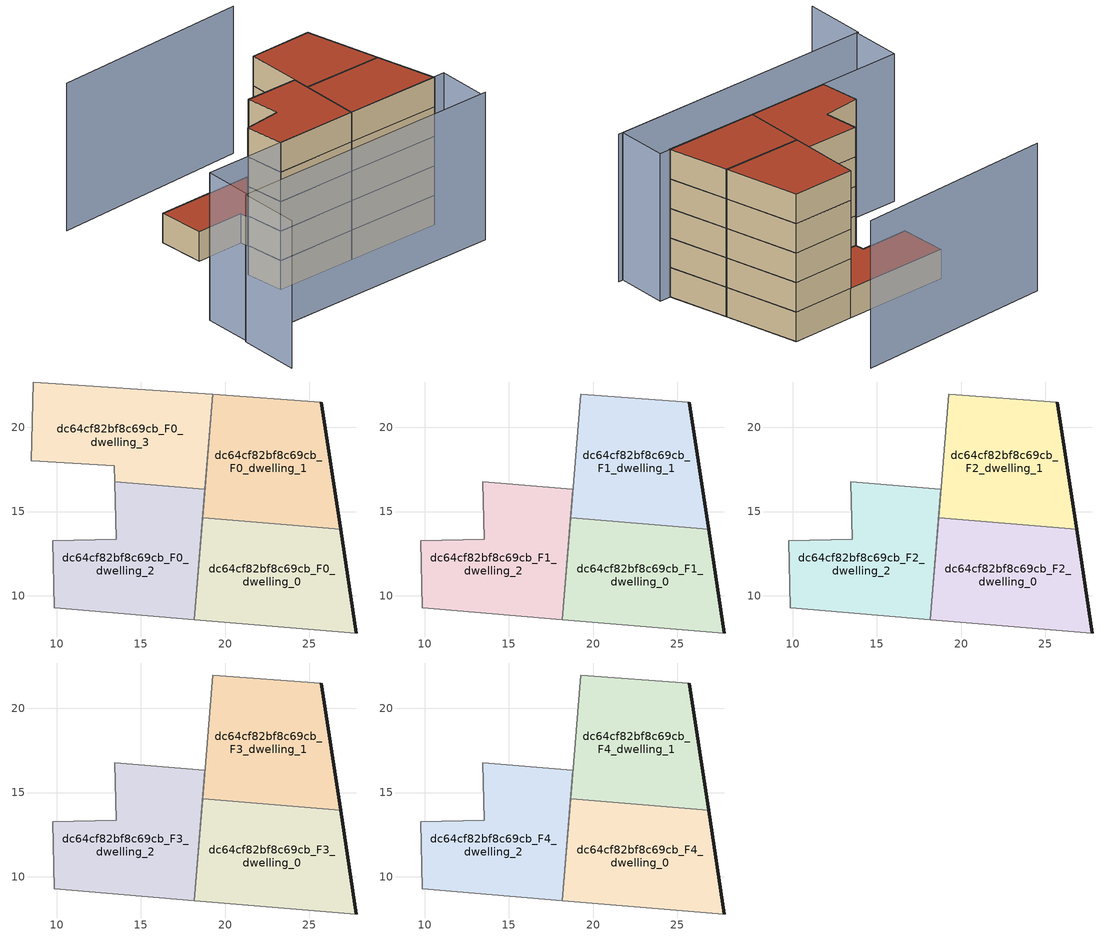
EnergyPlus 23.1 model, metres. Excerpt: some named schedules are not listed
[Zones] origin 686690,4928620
dc64cf82bf8c69cb_F0_dwelling_0
 floor ground (EU_floor_Construction): 27.81,7.78 26.87,13.95 18.67,14.64 18.16,8.58 z0
 wall outside (EU_wall_Construction): 26.87,13.95 27.81,7.78 z0:3
 wall to dc64cf82bf8c69cb_F0_dwelling_1 (EU_wall_Construction): 18.67,14.64 26.87,13.95 z0:3
 wall adiabatic (EU_wall_Construction): 27.81,7.78 18.16,8.58 18.67,14.64 z0:3
dc64cf82bf8c69cb_F0_dwelling_1
 floor ground (EU_floor_Construction): 26.87,13.95 25.72,21.51 19.28,21.96 18.67,14.64 z0
 wall outside (EU_wall_Construction): 25.72,21.51 26.87,13.95 z0:3
 wall adiabatic (EU_wall_Construction): 18.67,14.64 19.28,21.96 25.72,21.51 z0:3
dc64cf82bf8c69cb_F0_dwelling_2
 floor ground (EU_floor_Construction): 18.16,8.58 18.81,16.34 13.44,16.79 13.53,13.35 9.76,13.25 9.86,9.27 z0
 wall adiabatic (EU_wall_Construction): 18.81,16.34 18.16,8.58 9.86,9.27 9.76,13.25 13.53,13.35 13.44,16.79 z0:3
 wall to dc64cf82bf8c69cb_F0_dwelling_3 (EU_wall_Construction): 13.44,16.79 18.81,16.34 z0:3
dc64cf82bf8c69cb_F0_dwelling_3
 floor ground (EU_floor_Construction): 18.81,16.34 19.28,21.96 8.61,22.7 8.47,18.03 13.42,17.71 13.44,16.79 z0
 wall adiabatic (EU_wall_Construction): 13.44,16.79 13.42,17.71 8.47,18.03 8.61,22.7 19.28,21.96 18.81,16.34 z0:3
 roof outside (EU_roof_Construction): 19.28,21.96 18.81,16.34 13.44,16.79 13.42,17.71 8.47,18.03 8.61,22.7 z3
dc64cf82bf8c69cb_F1_dwelling_0
 floor to dc64cf82bf8c69cb_F0_dwelling_0 (EU_floor_Construction): 27.81,7.78 26.87,13.95 18.67,14.64 18.16,8.58 z3
 wall outside (EU_wall_Construction): 26.87,13.95 27.81,7.78 z3:6
 wall to dc64cf82bf8c69cb_F1_dwelling_1 (EU_wall_Construction): 18.67,14.64 26.87,13.95 z3:6
 wall adiabatic (EU_wall_Construction): 27.81,7.78 18.16,8.58 18.67,14.64 z3:6
dc64cf82bf8c69cb_F1_dwelling_1
 floor to dc64cf82bf8c69cb_F0_dwelling_1 (EU_floor_Construction): 26.87,13.95 25.72,21.51 19.28,21.96 18.67,14.64 z3
 wall outside (EU_wall_Construction): 25.72,21.51 26.87,13.95 z3:6
 wall adiabatic (EU_wall_Construction): 18.67,14.64 19.28,21.96 25.72,21.51 z3:6
dc64cf82bf8c69cb_F1_dwelling_2
 floor to dc64cf82bf8c69cb_F0_dwelling_2 (EU_floor_Construction): 18.16,8.58 18.81,16.34 13.44,16.79 13.53,13.35 9.76,13.25 9.86,9.27 z3
 wall adiabatic (EU_wall_Construction): 18.81,16.34 18.16,8.58 9.86,9.27 9.76,13.25 13.53,13.35 13.44,16.79 18.81,16.34 z3:6
dc64cf82bf8c69cb_F2_dwelling_0
 floor to dc64cf82bf8c69cb_F1_dwelling_0 (EU_floor_Construction): 27.81,7.78 26.87,13.95 18.67,14.64 18.16,8.58 z6
 wall outside (EU_wall_Construction): 26.87,13.95 27.81,7.78 z6:9
 wall to dc64cf82bf8c69cb_F2_dwelling_1 (EU_wall_Construction): 18.67,14.64 26.87,13.95 z6:9
 wall adiabatic (EU_wall_Construction): 27.81,7.78 18.16,8.58 18.67,14.64 z6:9
dc64cf82bf8c69cb_F2_dwelling_1
 floor to dc64cf82bf8c69cb_F1_dwelling_1 (EU_floor_Construction): 26.87,13.95 25.72,21.51 19.28,21.96 18.67,14.64 z6
 wall outside (EU_wall_Construction): 25.72,21.51 26.87,13.95 z6:9
 wall adiabatic (EU_wall_Construction): 18.67,14.64 19.28,21.96 25.72,21.51 z6:9
dc64cf82bf8c69cb_F2_dwelling_2
 floor to dc64cf82bf8c69cb_F1_dwelling_2 (EU_floor_Construction): 18.16,8.58 18.81,16.34 13.44,16.79 13.53,13.35 9.76,13.25 9.86,9.27 z6
 wall adiabatic (EU_wall_Construction): 18.81,16.34 18.16,8.58 9.86,9.27 9.76,13.25 13.53,13.35 13.44,16.79 18.81,16.34 z6:9
dc64cf82bf8c69cb_F3_dwelling_0
 floor to dc64cf82bf8c69cb_F2_dwelling_0 (EU_floor_Construction): 27.81,7.78 26.87,13.95 18.67,14.64 18.16,8.58 z9
 wall outside (EU_wall_Construction): 26.87,13.95 27.81,7.78 z9:12
 wall to dc64cf82bf8c69cb_F3_dwelling_1 (EU_wall_Construction): 18.67,14.64 26.87,13.95 z9:12
 wall adiabatic (EU_wall_Construction): 27.81,7.78 18.16,8.58 18.67,14.64 z9:12
dc64cf82bf8c69cb_F3_dwelling_1
 floor to dc64cf82bf8c69cb_F2_dwelling_1 (EU_floor_Construction): 26.87,13.95 25.72,21.51 19.28,21.96 18.67,14.64 z9
 wall outside (EU_wall_Construction): 25.72,21.51 26.87,13.95 z9:12
 wall adiabatic (EU_wall_Construction): 18.67,14.64 19.28,21.96 25.72,21.51 z9:12
dc64cf82bf8c69cb_F3_dwelling_2
 floor to dc64cf82bf8c69cb_F2_dwelling_2 (EU_floor_Construction): 18.16,8.58 18.81,16.34 13.44,16.79 13.53,13.35 9.76,13.25 9.86,9.27 z9
 wall adiabatic (EU_wall_Construction): 18.81,16.34 18.16,8.58 9.86,9.27 9.76,13.25 13.53,13.35 13.44,16.79 18.81,16.34 z9:12
dc64cf82bf8c69cb_F4_dwelling_0
 floor to dc64cf82bf8c69cb_F3_dwelling_0 (EU_floor_Construction): 27.81,7.78 26.87,13.95 18.67,14.64 18.16,8.58 z12
 wall outside (EU_wall_Construction): 26.87,13.95 27.81,7.78 z12:15
 wall to dc64cf82bf8c69cb_F4_dwelling_1 (EU_wall_Construction): 18.67,14.64 26.87,13.95 z12:15
 wall adiabatic (EU_wall_Construction): 27.81,7.78 18.16,8.58 18.67,14.64 z12:15
 roof outside (EU_roof_Construction): 26.87,13.95 27.81,7.78 18.16,8.58 18.67,14.64 z15
dc64cf82bf8c69cb_F4_dwelling_1
 floor to dc64cf82bf8c69cb_F3_dwelling_1 (EU_floor_Construction): 26.87,13.95 25.72,21.51 19.28,21.96 18.67,14.64 z12
 wall outside (EU_wall_Construction): 25.72,21.51 26.87,13.95 z12:15
 wall adiabatic (EU_wall_Construction): 18.67,14.64 19.28,21.96 25.72,21.51 z12:15
 roof outside (EU_roof_Construction): 25.72,21.51 26.87,13.95 18.67,14.64 19.28,21.96 z15
dc64cf82bf8c69cb_F4_dwelling_2
 floor to dc64cf82bf8c69cb_F3_dwelling_2 (EU_floor_Construction): 18.16,8.58 18.81,16.34 13.44,16.79 13.53,13.35 9.76,13.25 9.86,9.27 z12
 wall adiabatic (EU_wall_Construction): 18.81,16.34 18.16,8.58 9.86,9.27 9.76,13.25 13.53,13.35 13.44,16.79 18.81,16.34 z12:15
 roof outside (EU_roof_Construction): 18.81,16.34 18.16,8.58 9.86,9.27 9.76,13.25 13.53,13.35 13.44,16.79 z15
shading: 24.49,29.54 4.19,30.3 / 0.53,-1.31 1.02,4.9 / 1.02,4.9 29.07,2.71 / 28.58,2.74 1.16,4.88 / 1.16,4.88 1.55,9.92 / 1.55,9.92 28.97,7.78 / 28.97,7.78 28.58,2.74 z0:15
[Building]
EU S2 Campaign: North Axis=0; Terrain=City; Solar Distribution=FullExterior
[Site:Location]
Bologna: Latitude=44.5; Longitude=11.25; Time Zone=1; Elevation=37
[SizingPeriod:WeatherFileDays]
AnnualSizingPeriod: Begin Month=1; Begin Day of Month=1; End Month=12; End Day of Month=31; Day of Week for Start Day=Monday; Use Weather File Daylight Saving Period=No; Use Weather File Rain and Snow Indicators=No
[MATERIAL]
EU_InternalMass_Material: Roughness=MediumRough; Thickness=0.1; Conductivity=1; Density=1800; Specific Heat=900; Thermal Absorptance=0.9; Solar Absorptance=0.7; Visible Absorptance=0.7
[MATERIAL:NOMASS] Roughness=MediumRough; Thermal Absorptance=0.9; Solar Absorptance=0.7; Visible Absorptance=0.7
Name | Thermal Resistance
EU_wall_NoMass | 0.905828
EU_roof_NoMass | 0.37593
EU_floor_NoMass | 0.67114
[CONSTRUCTION]
EU_wall_Construction: EU_wall_NoMass
EU_roof_Construction: EU_roof_NoMass
EU_floor_Construction: EU_floor_NoMass
EU_InternalMass_Construction: EU_InternalMass_Material
[ZONE] Type=1; Multiplier=1; Ceiling Height=autocalculate; Floor Area=autocalculate; Part of Total Floor Area=Yes
Name | Volume
dc64cf82bf8c69cb_F0_dwelling_0; dc64cf82bf8c69cb_F1_dwelling_0; dc64cf82bf8c69cb_F2_dwelling_0; dc64cf82bf8c69cb_F3_dwelling_0; dc64cf82bf8c69cb_F4_dwelling_0 | 163.125
dc64cf82bf8c69cb_F0_dwelling_1; dc64cf82bf8c69cb_F1_dwelling_1; dc64cf82bf8c69cb_F2_dwelling_1; dc64cf82bf8c69cb_F3_dwelling_1; dc64cf82bf8c69cb_F4_dwelling_1 | 163.135
dc64cf82bf8c69cb_F0_dwelling_2; dc64cf82bf8c69cb_F1_dwelling_2; dc64cf82bf8c69cb_F2_dwelling_2; dc64cf82bf8c69cb_F3_dwelling_2; dc64cf82bf8c69cb_F4_dwelling_2 | 163.137
dc64cf82bf8c69cb_F0_dwelling_3 | 163.129
[INTERNALMASS] Construction=EU_InternalMass_Construction
Name | Zone or ZoneList | Surface Area
dc64cf82bf8c69cb_F0_dwelling_0_EU_InternalMass | dc64cf82bf8c69cb_F0_dwelling_0 | 54.3753
dc64cf82bf8c69cb_F0_dwelling_1_EU_InternalMass | dc64cf82bf8c69cb_F0_dwelling_1 | 54.3781
dc64cf82bf8c69cb_F0_dwelling_2_EU_InternalMass | dc64cf82bf8c69cb_F0_dwelling_2 | 54.3788
dc64cf82bf8c69cb_F0_dwelling_3_EU_InternalMass | dc64cf82bf8c69cb_F0_dwelling_3 | 54.3762
dc64cf82bf8c69cb_F1_dwelling_0_EU_InternalMass | dc64cf82bf8c69cb_F1_dwelling_0 | 72.5058
dc64cf82bf8c69cb_F1_dwelling_1_EU_InternalMass | dc64cf82bf8c69cb_F1_dwelling_1 | 72.5001
dc64cf82bf8c69cb_F1_dwelling_2_EU_InternalMass | dc64cf82bf8c69cb_F1_dwelling_2 | 72.4981
dc64cf82bf8c69cb_F2_dwelling_0_EU_InternalMass | dc64cf82bf8c69cb_F2_dwelling_0 | 72.5058
dc64cf82bf8c69cb_F2_dwelling_1_EU_InternalMass | dc64cf82bf8c69cb_F2_dwelling_1 | 72.5001
dc64cf82bf8c69cb_F2_dwelling_2_EU_InternalMass | dc64cf82bf8c69cb_F2_dwelling_2 | 72.4981
dc64cf82bf8c69cb_F3_dwelling_0_EU_InternalMass | dc64cf82bf8c69cb_F3_dwelling_0 | 72.5058
dc64cf82bf8c69cb_F3_dwelling_1_EU_InternalMass | dc64cf82bf8c69cb_F3_dwelling_1 | 72.5001
dc64cf82bf8c69cb_F3_dwelling_2_EU_InternalMass | dc64cf82bf8c69cb_F3_dwelling_2 | 72.4981
dc64cf82bf8c69cb_F4_dwelling_0_EU_InternalMass | dc64cf82bf8c69cb_F4_dwelling_0 | 72.5058
dc64cf82bf8c69cb_F4_dwelling_1_EU_InternalMass | dc64cf82bf8c69cb_F4_dwelling_1 | 72.5001
dc64cf82bf8c69cb_F4_dwelling_2_EU_InternalMass | dc64cf82bf8c69cb_F4_dwelling_2 | 72.4981
[OTHEREQUIPMENT] Fuel Type=Electricity; Design Level Calculation Method=Watts/Area; Power per Zone Floor Area=1; Fraction Latent=0; Fraction Radiant=0; Fraction Lost=0; Carbon Dioxide Generation Rate=0; EndUse Subcategory=EU_Step8_InternalGains
Name | Zone or ZoneList or Space or SpaceList | Schedule
EU_Step8_InternalGain_dc64cf82bf8c69cb_F0_dwelling_0_f000 | dc64cf82bf8c69cb_F0_dwelling_0 | EU_Step8_GainSchedule_dc64cf82bf8c69cb_F0_dwelling_0_f000
EU_Step8_InternalGain_dc64cf82bf8c69cb_F0_dwelling_1_f000 | dc64cf82bf8c69cb_F0_dwelling_1 | EU_Step8_GainSchedule_dc64cf82bf8c69cb_F0_dwelling_1_f000
EU_Step8_InternalGain_dc64cf82bf8c69cb_F0_dwelling_2_f000 | dc64cf82bf8c69cb_F0_dwelling_2 | EU_Step8_GainSchedule_dc64cf82bf8c69cb_F0_dwelling_2_f000
EU_Step8_InternalGain_dc64cf82bf8c69cb_F0_dwelling_3_f000 | dc64cf82bf8c69cb_F0_dwelling_3 | EU_Step8_GainSchedule_dc64cf82bf8c69cb_F0_dwelling_3_f000
EU_Step8_InternalGain_dc64cf82bf8c69cb_F1_dwelling_0_f000 | dc64cf82bf8c69cb_F1_dwelling_0 | EU_Step8_GainSchedule_dc64cf82bf8c69cb_F1_dwelling_0_f000
EU_Step8_InternalGain_dc64cf82bf8c69cb_F1_dwelling_1_f000 | dc64cf82bf8c69cb_F1_dwelling_1 | EU_Step8_GainSchedule_dc64cf82bf8c69cb_F1_dwelling_1_f000
EU_Step8_InternalGain_dc64cf82bf8c69cb_F1_dwelling_2_f000 | dc64cf82bf8c69cb_F1_dwelling_2 | EU_Step8_GainSchedule_dc64cf82bf8c69cb_F1_dwelling_2_f000
EU_Step8_InternalGain_dc64cf82bf8c69cb_F2_dwelling_0_f000 | dc64cf82bf8c69cb_F2_dwelling_0 | EU_Step8_GainSchedule_dc64cf82bf8c69cb_F2_dwelling_0_f000
EU_Step8_InternalGain_dc64cf82bf8c69cb_F2_dwelling_1_f000 | dc64cf82bf8c69cb_F2_dwelling_1 | EU_Step8_GainSchedule_dc64cf82bf8c69cb_F2_dwelling_1_f000
EU_Step8_InternalGain_dc64cf82bf8c69cb_F2_dwelling_2_f000 | dc64cf82bf8c69cb_F2_dwelling_2 | EU_Step8_GainSchedule_dc64cf82bf8c69cb_F2_dwelling_2_f000
EU_Step8_InternalGain_dc64cf82bf8c69cb_F3_dwelling_0_f000 | dc64cf82bf8c69cb_F3_dwelling_0 | EU_Step8_GainSchedule_dc64cf82bf8c69cb_F3_dwelling_0_f000
EU_Step8_InternalGain_dc64cf82bf8c69cb_F3_dwelling_1_f000 | dc64cf82bf8c69cb_F3_dwelling_1 | EU_Step8_GainSchedule_dc64cf82bf8c69cb_F3_dwelling_1_f000
EU_Step8_InternalGain_dc64cf82bf8c69cb_F3_dwelling_2_f000 | dc64cf82bf8c69cb_F3_dwelling_2 | EU_Step8_GainSchedule_dc64cf82bf8c69cb_F3_dwelling_2_f000
EU_Step8_InternalGain_dc64cf82bf8c69cb_F4_dwelling_0_f000 | dc64cf82bf8c69cb_F4_dwelling_0 | EU_Step8_GainSchedule_dc64cf82bf8c69cb_F4_dwelling_0_f000
EU_Step8_InternalGain_dc64cf82bf8c69cb_F4_dwelling_1_f000 | dc64cf82bf8c69cb_F4_dwelling_1 | EU_Step8_GainSchedule_dc64cf82bf8c69cb_F4_dwelling_1_f000
EU_Step8_InternalGain_dc64cf82bf8c69cb_F4_dwelling_2_f000 | dc64cf82bf8c69cb_F4_dwelling_2 | EU_Step8_GainSchedule_dc64cf82bf8c69cb_F4_dwelling_2_f000
[ZONEVENTILATION:DESIGNFLOWRATE] Schedule=EU_AlwaysOn; Design Flow Rate Calculation Method=AirChanges/Hour; Air Changes per Hour=0.73129; Ventilation Type=Natural; Fan Pressure Rise=0; Fan Total Efficiency=1; Constant Term Coefficient=1; Temperature Term Coefficient=0; Velocity Term Coefficient=0; Velocity Squared Term Coefficient=0; Minimum Indoor Temperature=-100; Maximum Indoor Temperature=100; Delta Temperature=-100; Minimum Outdoor Temperature=-100; Maximum Outdoor Temperature=100; Maximum Wind Speed=40
Name | Zone or ZoneList or Space or SpaceList
EU_ConstantAir_dc64cf82bf8c69cb_F0_dwelling_0 | dc64cf82bf8c69cb_F0_dwelling_0
EU_ConstantAir_dc64cf82bf8c69cb_F0_dwelling_1 | dc64cf82bf8c69cb_F0_dwelling_1
EU_ConstantAir_dc64cf82bf8c69cb_F0_dwelling_2 | dc64cf82bf8c69cb_F0_dwelling_2
EU_ConstantAir_dc64cf82bf8c69cb_F0_dwelling_3 | dc64cf82bf8c69cb_F0_dwelling_3
EU_ConstantAir_dc64cf82bf8c69cb_F1_dwelling_0 | dc64cf82bf8c69cb_F1_dwelling_0
EU_ConstantAir_dc64cf82bf8c69cb_F1_dwelling_1 | dc64cf82bf8c69cb_F1_dwelling_1
EU_ConstantAir_dc64cf82bf8c69cb_F1_dwelling_2 | dc64cf82bf8c69cb_F1_dwelling_2
EU_ConstantAir_dc64cf82bf8c69cb_F2_dwelling_0 | dc64cf82bf8c69cb_F2_dwelling_0
EU_ConstantAir_dc64cf82bf8c69cb_F2_dwelling_1 | dc64cf82bf8c69cb_F2_dwelling_1
EU_ConstantAir_dc64cf82bf8c69cb_F2_dwelling_2 | dc64cf82bf8c69cb_F2_dwelling_2
EU_ConstantAir_dc64cf82bf8c69cb_F3_dwelling_0 | dc64cf82bf8c69cb_F3_dwelling_0
EU_ConstantAir_dc64cf82bf8c69cb_F3_dwelling_1 | dc64cf82bf8c69cb_F3_dwelling_1
EU_ConstantAir_dc64cf82bf8c69cb_F3_dwelling_2 | dc64cf82bf8c69cb_F3_dwelling_2
EU_ConstantAir_dc64cf82bf8c69cb_F4_dwelling_0 | dc64cf82bf8c69cb_F4_dwelling_0
EU_ConstantAir_dc64cf82bf8c69cb_F4_dwelling_1 | dc64cf82bf8c69cb_F4_dwelling_1
EU_ConstantAir_dc64cf82bf8c69cb_F4_dwelling_2 | dc64cf82bf8c69cb_F4_dwelling_2
[HVACTEMPLATE:THERMOSTAT] Constant Heating Setpoint=20; Constant Cooling Setpoint=50
EU_HeatOnly_dc64cf82bf8c69cb_F0_dwelling_0; EU_HeatOnly_dc64cf82bf8c69cb_F0_dwelling_1; EU_HeatOnly_dc64cf82bf8c69cb_F0_dwelling_2; EU_HeatOnly_dc64cf82bf8c69cb_F0_dwelling_3; EU_HeatOnly_dc64cf82bf8c69cb_F1_dwelling_0; EU_HeatOnly_dc64cf82bf8c69cb_F1_dwelling_1; EU_HeatOnly_dc64cf82bf8c69cb_F1_dwelling_2; EU_HeatOnly_dc64cf82bf8c69cb_F2_dwelling_0; EU_HeatOnly_dc64cf82bf8c69cb_F2_dwelling_1; EU_HeatOnly_dc64cf82bf8c69cb_F2_dwelling_2; EU_HeatOnly_dc64cf82bf8c69cb_F3_dwelling_0; EU_HeatOnly_dc64cf82bf8c69cb_F3_dwelling_1; EU_HeatOnly_dc64cf82bf8c69cb_F3_dwelling_2; EU_HeatOnly_dc64cf82bf8c69cb_F4_dwelling_0; EU_HeatOnly_dc64cf82bf8c69cb_F4_dwelling_1; EU_HeatOnly_dc64cf82bf8c69cb_F4_dwelling_2
[HVACTEMPLATE:ZONE:IDEALLOADSAIRSYSTEM] System Availability Schedule=EU_AlwaysOn; Maximum Heating Supply Air Temperature=50; Minimum Cooling Supply Air Temperature=13; Maximum Heating Supply Air Humidity Ratio=0.0156; Minimum Cooling Supply Air Humidity Ratio=0.0077; Heating Limit=NoLimit; Cooling Limit=NoLimit; Heating Availability Schedule=EU_AlwaysOn; Cooling Availability Schedule=EU_CoolingOff; Dehumidification Control Type=ConstantSensibleHeatRatio; Cooling Sensible Heat Ratio=0.7; Dehumidification Setpoint=60; Humidification Control Type=None; Humidification Setpoint=30; Outdoor Air Method=None; Outdoor Air Flow Rate per Person=0.00944; Outdoor Air Flow Rate per Zone Floor Area=0; Outdoor Air Flow Rate per Zone=0; Demand Controlled Ventilation Type=None; Outdoor Air Economizer Type=NoEconomizer; Heat Recovery Type=None; Sensible Heat Recovery Effectiveness=0.7; Latent Heat Recovery Effectiveness=0.65
Name | Template Thermostat
dc64cf82bf8c69cb_F0_dwelling_0 | EU_HeatOnly_dc64cf82bf8c69cb_F0_dwelling_0
dc64cf82bf8c69cb_F0_dwelling_1 | EU_HeatOnly_dc64cf82bf8c69cb_F0_dwelling_1
dc64cf82bf8c69cb_F0_dwelling_2 | EU_HeatOnly_dc64cf82bf8c69cb_F0_dwelling_2
dc64cf82bf8c69cb_F0_dwelling_3 | EU_HeatOnly_dc64cf82bf8c69cb_F0_dwelling_3
dc64cf82bf8c69cb_F1_dwelling_0 | EU_HeatOnly_dc64cf82bf8c69cb_F1_dwelling_0
dc64cf82bf8c69cb_F1_dwelling_1 | EU_HeatOnly_dc64cf82bf8c69cb_F1_dwelling_1
dc64cf82bf8c69cb_F1_dwelling_2 | EU_HeatOnly_dc64cf82bf8c69cb_F1_dwelling_2
dc64cf82bf8c69cb_F2_dwelling_0 | EU_HeatOnly_dc64cf82bf8c69cb_F2_dwelling_0
dc64cf82bf8c69cb_F2_dwelling_1 | EU_HeatOnly_dc64cf82bf8c69cb_F2_dwelling_1
dc64cf82bf8c69cb_F2_dwelling_2 | EU_HeatOnly_dc64cf82bf8c69cb_F2_dwelling_2
dc64cf82bf8c69cb_F3_dwelling_0 | EU_HeatOnly_dc64cf82bf8c69cb_F3_dwelling_0
dc64cf82bf8c69cb_F3_dwelling_1 | EU_HeatOnly_dc64cf82bf8c69cb_F3_dwelling_1
dc64cf82bf8c69cb_F3_dwelling_2 | EU_HeatOnly_dc64cf82bf8c69cb_F3_dwelling_2
dc64cf82bf8c69cb_F4_dwelling_0 | EU_HeatOnly_dc64cf82bf8c69cb_F4_dwelling_0
dc64cf82bf8c69cb_F4_dwelling_1 | EU_HeatOnly_dc64cf82bf8c69cb_F4_dwelling_1
dc64cf82bf8c69cb_F4_dwelling_2 | EU_HeatOnly_dc64cf82bf8c69cb_F4_dwelling_2
[SIZING:ZONE] Zone Cooling Design Supply Air Temperature Input Method=SupplyAirTemperature; Zone Cooling Design Supply Air Temperature=13; Zone Heating Design Supply Air Temperature Input Method=SupplyAirTemperature; Zone Heating Design Supply Air Temperature=50; Zone Cooling Design Supply Air Humidity Ratio=0.008; Zone Heating Design Supply Air Humidity Ratio=0.008; Cooling Design Air Flow Method=DesignDay; Cooling Design Air Flow Rate=0; Cooling Minimum Air Flow per Zone Floor Area=0.000762; Cooling Minimum Air Flow=0; Cooling Minimum Air Flow Fraction=0.2; Heating Design Air Flow Method=DesignDay; Heating Design Air Flow Rate=0; Heating Maximum Air Flow per Zone Floor Area=0.002032; Heating Maximum Air Flow=0.141576; Heating Maximum Air Flow Fraction=0.3; Account for Dedicated Outdoor Air System=No; Dedicated Outdoor Air System Control Strategy=NeutralSupplyAir; Dedicated Outdoor Air Low Setpoint Temperature for Design=autosize; Dedicated Outdoor Air High Setpoint Temperature for Design=autosize; Zone Load Sizing Method=Sensible Load Only No Latent Load; Zone Latent Cooling Design Supply Air Humidity Ratio Input Method=HumidityRatioDifference; Zone Cooling Design Supply Air Humidity Ratio Difference=0.005; Zone Latent Heating Design Supply Air Humidity Ratio Input Method=HumidityRatioDifference; Zone Humidification Design Supply Air Humidity Ratio Difference=0.005
dc64cf82bf8c69cb_F0_dwelling_0; dc64cf82bf8c69cb_F0_dwelling_1; dc64cf82bf8c69cb_F0_dwelling_2; dc64cf82bf8c69cb_F0_dwelling_3; dc64cf82bf8c69cb_F1_dwelling_0; dc64cf82bf8c69cb_F1_dwelling_1; dc64cf82bf8c69cb_F1_dwelling_2; dc64cf82bf8c69cb_F2_dwelling_0; dc64cf82bf8c69cb_F2_dwelling_1; dc64cf82bf8c69cb_F2_dwelling_2; dc64cf82bf8c69cb_F3_dwelling_0; dc64cf82bf8c69cb_F3_dwelling_1; dc64cf82bf8c69cb_F3_dwelling_2; dc64cf82bf8c69cb_F4_dwelling_0; dc64cf82bf8c69cb_F4_dwelling_1; dc64cf82bf8c69cb_F4_dwelling_2
[SCHEDULE:FILE]
EU_Step8_GainSchedule_dc64cf82bf8c69cb_F0_dwelling_0_f000: File=../../schedules/dc64cf82bf8c69cb/dc64cf82bf8c69cb_F0_dwelling_0_f000_gain.csv; Column Number=1; Rows to Skip at Top=0; Number of Hours of Data=8760; Column Separator=Comma; Interpolate to Timestep=No; Minutes per Item=60; Adjust Schedule for Daylight Savings=Yes
